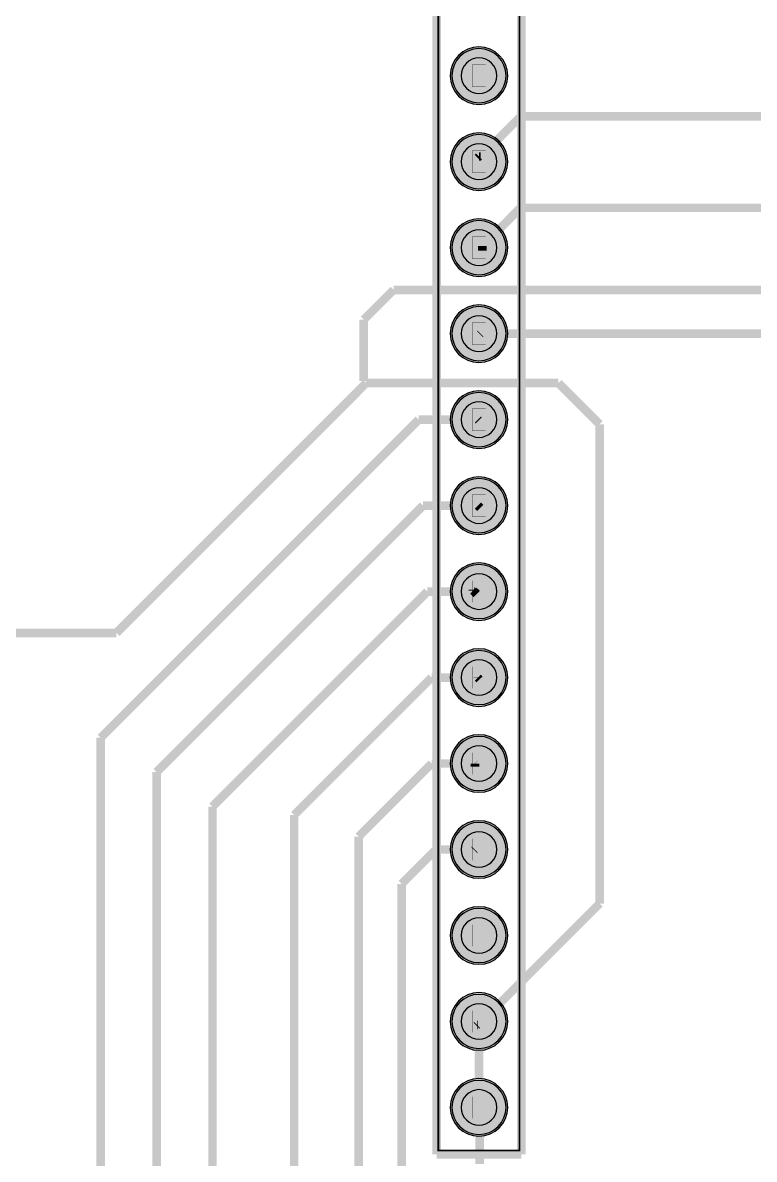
# Model space of a CAD drawing. Header units: millimetres. Extents: x 0 to 100, y -101 to 1.
# Drawn here: x 50.02 to 71.63, y -75.83 to -42.25 of the extents above; entities that cross this region are included whole.
import ezdxf

# ---------------------------------------------------------------- set-up
doc = ezdxf.new("R2010")
doc.units = ezdxf.units.MM
doc.header["$MEASUREMENT"] = 0
for name, color, linetype, true_color in [('Bottom-Layer', 7, 'Continuous', 0x0000ff), ('Bottom-Paste-Mask-Layer', 7, 'Continuous', 0x800000), ('Bottom-Solder-Mask-Layer', 7, 'Continuous', 0xaa00ff), ('Component-Shape-Layer', 7, 'Continuous', 0x00cccc), ('Hole-Layer', 7, 'Continuous', 0x222222), ('Multi-Layer', 7, 'Continuous', 0xc0c0c0), ('Pin-Soldering-Layer', 7, 'Continuous', 0xcc9999), ('Top-Layer', 7, 'Continuous', 0xff0000), ('Top-Paste-Mask-Layer', 7, 'Continuous', 0x808080), ('Top-Silkscreen-Layer', 7, 'Continuous', 0xffcc00), ('Top-Solder-Mask-Layer', 7, 'Continuous', 0x800080)]:
    doc.layers.add(name, color=color, linetype=linetype, true_color=true_color)

msp = doc.modelspace()

# ---------------------------------------------------------------- hatches: boundary and pattern name
at = {"layer": 'Bottom-Layer'}
for points in [[(62.7, -43.815, 1), (64.3, -43.815, 1)], [(62.7, -46.355, 1), (64.3, -46.355, 1)], [(62.7, -48.895, 1), (64.3, -48.895, 1)], [(62.7, -51.435, 1), (64.3, -51.435, 1)], [(62.7, -53.975, 1), (64.3, -53.975, 1)], [(62.7, -56.515, 1), (64.3, -56.515, 1)], [(62.7, -59.055, 1), (64.3, -59.055, 1)], [(62.7, -61.595, 1), (64.3, -61.595, 1)], [(62.7, -64.135, 1), (64.3, -64.135, 1)], [(62.7, -66.675, 1), (64.3, -66.675, 1)], [(62.7, -69.215, 1), (64.3, -69.215, 1)], [(62.7, -71.755, 1), (64.3, -71.755, 1)], [(62.7, -74.295, 1), (64.3, -74.295, 1)]]:
    msp.add_hatch(color=256, dxfattribs=at).paths.add_polyline_path(points)
at = {"layer": 'Bottom-Paste-Mask-Layer'}
for points in [[(62.7, -43.815, 1), (64.3, -43.815, 1)], [(62.7, -46.355, 1), (64.3, -46.355, 1)], [(62.7, -48.895, 1), (64.3, -48.895, 1)], [(62.7, -51.435, 1), (64.3, -51.435, 1)], [(62.7, -53.975, 1), (64.3, -53.975, 1)], [(62.7, -56.515, 1), (64.3, -56.515, 1)], [(62.7, -59.055, 1), (64.3, -59.055, 1)], [(62.7, -61.595, 1), (64.3, -61.595, 1)], [(62.7, -64.135, 1), (64.3, -64.135, 1)], [(62.7, -66.675, 1), (64.3, -66.675, 1)], [(62.7, -69.215, 1), (64.3, -69.215, 1)], [(62.7, -71.755, 1), (64.3, -71.755, 1)], [(62.7, -74.295, 1), (64.3, -74.295, 1)]]:
    msp.add_hatch(color=256, dxfattribs=at).paths.add_polyline_path(points)
at = {"layer": 'Bottom-Solder-Mask-Layer'}
for points in [[(62.649, -43.815, 1), (64.351, -43.815, 1)], [(62.649, -46.355, 1), (64.351, -46.355, 1)], [(62.649, -48.895, 1), (64.351, -48.895, 1)], [(62.649, -51.435, 1), (64.351, -51.435, 1)], [(62.649, -53.975, 1), (64.351, -53.975, 1)], [(62.649, -56.515, 1), (64.351, -56.515, 1)], [(62.649, -59.055, 1), (64.351, -59.055, 1)], [(62.649, -61.595, 1), (64.351, -61.595, 1)], [(62.649, -64.135, 1), (64.351, -64.135, 1)], [(62.649, -66.675, 1), (64.351, -66.675, 1)], [(62.649, -69.215, 1), (64.351, -69.215, 1)], [(62.649, -71.755, 1), (64.351, -71.755, 1)], [(62.649, -74.295, 1), (64.351, -74.295, 1)]]:
    msp.add_hatch(color=256, dxfattribs=at).paths.add_polyline_path(points)
at = {"layer": 'Hole-Layer'}
for points in [[(62.975, -43.815, 1), (64.025, -43.815, 1)], [(62.975, -46.355, 1), (64.025, -46.355, 1)], [(62.975, -48.895, 1), (64.025, -48.895, 1)], [(62.975, -51.435, 1), (64.025, -51.435, 1)], [(62.975, -53.975, 1), (64.025, -53.975, 1)], [(62.975, -56.515, 1), (64.025, -56.515, 1)], [(62.975, -59.055, 1), (64.025, -59.055, 1)], [(62.975, -61.595, 1), (64.025, -61.595, 1)], [(62.975, -64.135, 1), (64.025, -64.135, 1)], [(62.975, -66.675, 1), (64.025, -66.675, 1)], [(62.975, -69.215, 1), (64.025, -69.215, 1)], [(62.975, -71.755, 1), (64.025, -71.755, 1)], [(62.975, -74.295, 1), (64.025, -74.295, 1)]]:
    msp.add_hatch(color=256, dxfattribs=at).paths.add_polyline_path(points)
at = {"layer": 'Multi-Layer'}
for points in [[(62.7, -43.815, 1), (64.3, -43.815, 1)], [(62.7, -43.815, 1), (64.3, -43.815, 1)], [(62.7, -43.815, 1), (64.3, -43.815, 1)], [(62.7, -46.355, 1), (64.3, -46.355, 1)], [(62.7, -46.355, 1), (64.3, -46.355, 1)], [(62.7, -46.355, 1), (64.3, -46.355, 1)], [(62.7, -48.895, 1), (64.3, -48.895, 1)], [(62.7, -48.895, 1), (64.3, -48.895, 1)], [(62.7, -48.895, 1), (64.3, -48.895, 1)], [(62.7, -51.435, 1), (64.3, -51.435, 1)], [(62.7, -51.435, 1), (64.3, -51.435, 1)], [(62.7, -51.435, 1), (64.3, -51.435, 1)], [(62.7, -53.975, 1), (64.3, -53.975, 1)], [(62.7, -53.975, 1), (64.3, -53.975, 1)], [(62.7, -53.975, 1), (64.3, -53.975, 1)], [(62.7, -56.515, 1), (64.3, -56.515, 1)], [(62.7, -56.515, 1), (64.3, -56.515, 1)], [(62.7, -56.515, 1), (64.3, -56.515, 1)], [(62.7, -59.055, 1), (64.3, -59.055, 1)], [(62.7, -59.055, 1), (64.3, -59.055, 1)], [(62.7, -59.055, 1), (64.3, -59.055, 1)], [(62.7, -61.595, 1), (64.3, -61.595, 1)], [(62.7, -61.595, 1), (64.3, -61.595, 1)], [(62.7, -61.595, 1), (64.3, -61.595, 1)], [(62.7, -64.135, 1), (64.3, -64.135, 1)], [(62.7, -64.135, 1), (64.3, -64.135, 1)], [(62.7, -64.135, 1), (64.3, -64.135, 1)], [(62.7, -66.675, 1), (64.3, -66.675, 1)], [(62.7, -66.675, 1), (64.3, -66.675, 1)], [(62.7, -66.675, 1), (64.3, -66.675, 1)], [(62.7, -69.215, 1), (64.3, -69.215, 1)], [(62.7, -69.215, 1), (64.3, -69.215, 1)], [(62.7, -69.215, 1), (64.3, -69.215, 1)], [(62.7, -71.755, 1), (64.3, -71.755, 1)], [(62.7, -71.755, 1), (64.3, -71.755, 1)], [(62.7, -71.755, 1), (64.3, -71.755, 1)], [(62.7, -74.295, 1), (64.3, -74.295, 1)], [(62.7, -74.295, 1), (64.3, -74.295, 1)], [(62.7, -74.295, 1), (64.3, -74.295, 1)]]:
    msp.add_hatch(color=256, dxfattribs=at).paths.add_polyline_path(points)
at = {"layer": 'Pin-Soldering-Layer'}
for points in [[(63.7, -43.495), (63.7, -44.135), (63.3, -44.135), (63.3, -43.495)], [(63.7, -43.495), (63.7, -44.135), (63.3, -44.135), (63.3, -43.495)], [(63.7, -46.035), (63.7, -46.675), (63.3, -46.675), (63.3, -46.035)], [(63.7, -46.035), (63.7, -46.675), (63.3, -46.675), (63.3, -46.035)], [(63.7, -48.575), (63.7, -49.215), (63.3, -49.215), (63.3, -48.575)], [(63.7, -48.575), (63.7, -49.215), (63.3, -49.215), (63.3, -48.575)], [(63.7, -51.115), (63.7, -51.755), (63.3, -51.755), (63.3, -51.115)], [(63.7, -51.115), (63.7, -51.755), (63.3, -51.755), (63.3, -51.115)], [(63.7, -53.655), (63.7, -54.295), (63.3, -54.295), (63.3, -53.655)], [(63.7, -53.655), (63.7, -54.295), (63.3, -54.295), (63.3, -53.655)], [(63.7, -56.195), (63.7, -56.835), (63.3, -56.835), (63.3, -56.195)], [(63.7, -56.195), (63.7, -56.835), (63.3, -56.835), (63.3, -56.195)], [(63.7, -58.735), (63.7, -59.375), (63.3, -59.375), (63.3, -58.735)], [(63.7, -58.735), (63.7, -59.375), (63.3, -59.375), (63.3, -58.735)], [(63.7, -61.275), (63.7, -61.915), (63.3, -61.915), (63.3, -61.275)], [(63.7, -61.275), (63.7, -61.915), (63.3, -61.915), (63.3, -61.275)], [(63.7, -63.815), (63.7, -64.455), (63.3, -64.455), (63.3, -63.815)], [(63.7, -63.815), (63.7, -64.455), (63.3, -64.455), (63.3, -63.815)], [(63.7, -66.355), (63.7, -66.995), (63.3, -66.995), (63.3, -66.355)], [(63.7, -66.355), (63.7, -66.995), (63.3, -66.995), (63.3, -66.355)], [(63.7, -68.895), (63.7, -69.535), (63.3, -69.535), (63.3, -68.895)], [(63.7, -68.895), (63.7, -69.535), (63.3, -69.535), (63.3, -68.895)], [(63.7, -71.435), (63.7, -72.075), (63.3, -72.075), (63.3, -71.435)], [(63.7, -71.435), (63.7, -72.075), (63.3, -72.075), (63.3, -71.435)], [(63.7, -73.975), (63.7, -74.615), (63.3, -74.615), (63.3, -73.975)], [(63.7, -73.975), (63.7, -74.615), (63.3, -74.615), (63.3, -73.975)]]:
    msp.add_hatch(color=256, dxfattribs=at).paths.add_polyline_path(points)
at = {"layer": 'Top-Layer'}
for points in [[(62.7, -43.815, 1), (64.3, -43.815, 1)], [(62.7, -46.355, 1), (64.3, -46.355, 1)], [(62.7, -48.895, 1), (64.3, -48.895, 1)], [(62.7, -51.435, 1), (64.3, -51.435, 1)], [(62.7, -53.975, 1), (64.3, -53.975, 1)], [(62.7, -56.515, 1), (64.3, -56.515, 1)], [(62.7, -59.055, 1), (64.3, -59.055, 1)], [(62.7, -61.595, 1), (64.3, -61.595, 1)], [(62.7, -64.135, 1), (64.3, -64.135, 1)], [(62.7, -66.675, 1), (64.3, -66.675, 1)], [(62.7, -69.215, 1), (64.3, -69.215, 1)], [(62.7, -71.755, 1), (64.3, -71.755, 1)], [(62.7, -74.295, 1), (64.3, -74.295, 1)]]:
    msp.add_hatch(color=256, dxfattribs=at).paths.add_polyline_path(points)
at = {"layer": 'Top-Paste-Mask-Layer'}
for points in [[(62.7, -43.815, 1), (64.3, -43.815, 1)], [(62.7, -46.355, 1), (64.3, -46.355, 1)], [(62.7, -48.895, 1), (64.3, -48.895, 1)], [(62.7, -51.435, 1), (64.3, -51.435, 1)], [(62.7, -53.975, 1), (64.3, -53.975, 1)], [(62.7, -56.515, 1), (64.3, -56.515, 1)], [(62.7, -59.055, 1), (64.3, -59.055, 1)], [(62.7, -61.595, 1), (64.3, -61.595, 1)], [(62.7, -64.135, 1), (64.3, -64.135, 1)], [(62.7, -66.675, 1), (64.3, -66.675, 1)], [(62.7, -69.215, 1), (64.3, -69.215, 1)], [(62.7, -71.755, 1), (64.3, -71.755, 1)], [(62.7, -74.295, 1), (64.3, -74.295, 1)]]:
    msp.add_hatch(color=256, dxfattribs=at).paths.add_polyline_path(points)
at = {"layer": 'Top-Solder-Mask-Layer'}
for points in [[(62.649, -43.815, 1), (64.351, -43.815, 1)], [(62.649, -46.355, 1), (64.351, -46.355, 1)], [(62.649, -48.895, 1), (64.351, -48.895, 1)], [(62.649, -51.435, 1), (64.351, -51.435, 1)], [(62.649, -53.975, 1), (64.351, -53.975, 1)], [(62.649, -56.515, 1), (64.351, -56.515, 1)], [(62.649, -59.055, 1), (64.351, -59.055, 1)], [(62.649, -61.595, 1), (64.351, -61.595, 1)], [(62.649, -64.135, 1), (64.351, -64.135, 1)], [(62.649, -66.675, 1), (64.351, -66.675, 1)], [(62.649, -69.215, 1), (64.351, -69.215, 1)], [(62.649, -71.755, 1), (64.351, -71.755, 1)], [(62.649, -74.295, 1), (64.351, -74.295, 1)]]:
    msp.add_hatch(color=256, dxfattribs=at).paths.add_polyline_path(points)

# ---------------------------------------------------------------- linework, layer by layer
at = {"layer": 'Bottom-Layer'}
for points in [[(62.7, -43.815, 1), (64.3, -43.815), (64.3, -43.815, 1), (62.7, -43.815)], [(62.7, -46.355, 1), (64.3, -46.355), (64.3, -46.355, 1), (62.7, -46.355)], [(62.7, -48.895, 1), (64.3, -48.895), (64.3, -48.895, 1), (62.7, -48.895)], [(62.7, -51.435, 1), (64.3, -51.435), (64.3, -51.435, 1), (62.7, -51.435)], [(62.7, -53.975, 1), (64.3, -53.975), (64.3, -53.975, 1), (62.7, -53.975)], [(62.7, -56.515, 1), (64.3, -56.515), (64.3, -56.515, 1), (62.7, -56.515)], [(62.7, -59.055, 1), (64.3, -59.055), (64.3, -59.055, 1), (62.7, -59.055)], [(62.7, -61.595, 1), (64.3, -61.595), (64.3, -61.595, 1), (62.7, -61.595)], [(62.7, -64.135, 1), (64.3, -64.135), (64.3, -64.135, 1), (62.7, -64.135)], [(62.7, -66.675, 1), (64.3, -66.675), (64.3, -66.675, 1), (62.7, -66.675)], [(62.7, -69.215, 1), (64.3, -69.215), (64.3, -69.215, 1), (62.7, -69.215)], [(62.7, -71.755, 1), (64.3, -71.755), (64.3, -71.755, 1), (62.7, -71.755)], [(62.7, -74.295, 1), (64.3, -74.295), (64.3, -74.295, 1), (62.7, -74.295)]]:
    msp.add_lwpolyline(points, format="xyb", dxfattribs=at)
at = {"layer": 'Bottom-Paste-Mask-Layer'}
for points in [[(62.7, -43.815, 1), (64.3, -43.815), (64.3, -43.815, 1), (62.7, -43.815)], [(62.7, -46.355, 1), (64.3, -46.355), (64.3, -46.355, 1), (62.7, -46.355)], [(62.7, -48.895, 1), (64.3, -48.895), (64.3, -48.895, 1), (62.7, -48.895)], [(62.7, -51.435, 1), (64.3, -51.435), (64.3, -51.435, 1), (62.7, -51.435)], [(62.7, -53.975, 1), (64.3, -53.975), (64.3, -53.975, 1), (62.7, -53.975)], [(62.7, -56.515, 1), (64.3, -56.515), (64.3, -56.515, 1), (62.7, -56.515)], [(62.7, -59.055, 1), (64.3, -59.055), (64.3, -59.055, 1), (62.7, -59.055)], [(62.7, -61.595, 1), (64.3, -61.595), (64.3, -61.595, 1), (62.7, -61.595)], [(62.7, -64.135, 1), (64.3, -64.135), (64.3, -64.135, 1), (62.7, -64.135)], [(62.7, -66.675, 1), (64.3, -66.675), (64.3, -66.675, 1), (62.7, -66.675)], [(62.7, -69.215, 1), (64.3, -69.215), (64.3, -69.215, 1), (62.7, -69.215)], [(62.7, -71.755, 1), (64.3, -71.755), (64.3, -71.755, 1), (62.7, -71.755)], [(62.7, -74.295, 1), (64.3, -74.295), (64.3, -74.295, 1), (62.7, -74.295)]]:
    msp.add_lwpolyline(points, format="xyb", dxfattribs=at)
at = {"layer": 'Bottom-Solder-Mask-Layer'}
for points in [[(62.649, -43.815, 1), (64.351, -43.815, 1)], [(62.649, -46.355, 1), (64.351, -46.355, 1)], [(62.649, -48.895, 1), (64.351, -48.895, 1)], [(62.649, -51.435, 1), (64.351, -51.435, 1)], [(62.649, -53.975, 1), (64.351, -53.975, 1)], [(62.649, -56.515, 1), (64.351, -56.515, 1)], [(62.649, -59.055, 1), (64.351, -59.055, 1)], [(62.649, -61.595, 1), (64.351, -61.595, 1)], [(62.649, -64.135, 1), (64.351, -64.135, 1)], [(62.649, -66.675, 1), (64.351, -66.675, 1)], [(62.649, -69.215, 1), (64.351, -69.215, 1)], [(62.649, -71.755, 1), (64.351, -71.755, 1)], [(62.649, -74.295, 1), (64.351, -74.295, 1)]]:
    msp.add_lwpolyline(points, format="xyb", close=True, dxfattribs=at)
at = {"layer": 'Component-Shape-Layer', "const_width": 0.0508}
msp.add_lwpolyline([(62.3, -19.685), (64.7, -19.685), (64.7, -75.565), (62.3, -75.565)], close=True, dxfattribs=at)
msp.add_lwpolyline([(62.3, -19.685), (64.7, -19.685), (64.7, -75.565), (62.3, -75.565)], close=True, dxfattribs=at)
at = {"layer": 'Hole-Layer'}
for points in [[(62.975, -43.815, 1), (64.025, -43.815, 1)], [(62.975, -46.355, 1), (64.025, -46.355, 1)], [(62.975, -48.895, 1), (64.025, -48.895, 1)], [(62.975, -51.435, 1), (64.025, -51.435, 1)], [(62.975, -53.975, 1), (64.025, -53.975, 1)], [(62.975, -56.515, 1), (64.025, -56.515, 1)], [(62.975, -59.055, 1), (64.025, -59.055, 1)], [(62.975, -61.595, 1), (64.025, -61.595, 1)], [(62.975, -64.135, 1), (64.025, -64.135, 1)], [(62.975, -66.675, 1), (64.025, -66.675, 1)], [(62.975, -69.215, 1), (64.025, -69.215, 1)], [(62.975, -71.755, 1), (64.025, -71.755, 1)], [(62.975, -74.295, 1), (64.025, -74.295, 1)]]:
    msp.add_lwpolyline(points, format="xyb", close=True, dxfattribs=at)
at = {"layer": 'Multi-Layer'}
for points in [[(62.7, -43.815, 1), (64.3, -43.815), (64.3, -43.815, 1), (62.7, -43.815)], [(62.7, -43.815, 1), (64.3, -43.815), (64.3, -43.815, 1), (62.7, -43.815)], [(62.7, -43.815, 1), (64.3, -43.815), (64.3, -43.815, 1), (62.7, -43.815)], [(62.7, -46.355, 1), (64.3, -46.355), (64.3, -46.355, 1), (62.7, -46.355)], [(62.7, -46.355, 1), (64.3, -46.355), (64.3, -46.355, 1), (62.7, -46.355)], [(62.7, -46.355, 1), (64.3, -46.355), (64.3, -46.355, 1), (62.7, -46.355)], [(62.7, -48.895, 1), (64.3, -48.895), (64.3, -48.895, 1), (62.7, -48.895)], [(62.7, -48.895, 1), (64.3, -48.895), (64.3, -48.895, 1), (62.7, -48.895)], [(62.7, -48.895, 1), (64.3, -48.895), (64.3, -48.895, 1), (62.7, -48.895)], [(62.7, -51.435, 1), (64.3, -51.435), (64.3, -51.435, 1), (62.7, -51.435)], [(62.7, -51.435, 1), (64.3, -51.435), (64.3, -51.435, 1), (62.7, -51.435)], [(62.7, -51.435, 1), (64.3, -51.435), (64.3, -51.435, 1), (62.7, -51.435)], [(62.7, -53.975, 1), (64.3, -53.975), (64.3, -53.975, 1), (62.7, -53.975)], [(62.7, -53.975, 1), (64.3, -53.975), (64.3, -53.975, 1), (62.7, -53.975)], [(62.7, -53.975, 1), (64.3, -53.975), (64.3, -53.975, 1), (62.7, -53.975)], [(62.7, -56.515, 1), (64.3, -56.515), (64.3, -56.515, 1), (62.7, -56.515)], [(62.7, -56.515, 1), (64.3, -56.515), (64.3, -56.515, 1), (62.7, -56.515)], [(62.7, -56.515, 1), (64.3, -56.515), (64.3, -56.515, 1), (62.7, -56.515)], [(62.7, -59.055, 1), (64.3, -59.055), (64.3, -59.055, 1), (62.7, -59.055)], [(62.7, -59.055, 1), (64.3, -59.055), (64.3, -59.055, 1), (62.7, -59.055)], [(62.7, -59.055, 1), (64.3, -59.055), (64.3, -59.055, 1), (62.7, -59.055)], [(62.7, -61.595, 1), (64.3, -61.595), (64.3, -61.595, 1), (62.7, -61.595)], [(62.7, -61.595, 1), (64.3, -61.595), (64.3, -61.595, 1), (62.7, -61.595)], [(62.7, -61.595, 1), (64.3, -61.595), (64.3, -61.595, 1), (62.7, -61.595)], [(62.7, -64.135, 1), (64.3, -64.135), (64.3, -64.135, 1), (62.7, -64.135)], [(62.7, -64.135, 1), (64.3, -64.135), (64.3, -64.135, 1), (62.7, -64.135)], [(62.7, -64.135, 1), (64.3, -64.135), (64.3, -64.135, 1), (62.7, -64.135)], [(62.7, -66.675, 1), (64.3, -66.675), (64.3, -66.675, 1), (62.7, -66.675)], [(62.7, -66.675, 1), (64.3, -66.675), (64.3, -66.675, 1), (62.7, -66.675)], [(62.7, -66.675, 1), (64.3, -66.675), (64.3, -66.675, 1), (62.7, -66.675)], [(62.7, -69.215, 1), (64.3, -69.215), (64.3, -69.215, 1), (62.7, -69.215)], [(62.7, -69.215, 1), (64.3, -69.215), (64.3, -69.215, 1), (62.7, -69.215)], [(62.7, -69.215, 1), (64.3, -69.215), (64.3, -69.215, 1), (62.7, -69.215)], [(62.7, -71.755, 1), (64.3, -71.755), (64.3, -71.755, 1), (62.7, -71.755)], [(62.7, -71.755, 1), (64.3, -71.755), (64.3, -71.755, 1), (62.7, -71.755)], [(62.7, -71.755, 1), (64.3, -71.755), (64.3, -71.755, 1), (62.7, -71.755)], [(62.7, -74.295, 1), (64.3, -74.295), (64.3, -74.295, 1), (62.7, -74.295)], [(62.7, -74.295, 1), (64.3, -74.295), (64.3, -74.295, 1), (62.7, -74.295)], [(62.7, -74.295, 1), (64.3, -74.295), (64.3, -74.295, 1), (62.7, -74.295)]]:
    msp.add_lwpolyline(points, format="xyb", dxfattribs=at)
at = {"layer": 'Pin-Soldering-Layer', "const_width": 0.00508}
for points in [[(63.7, -43.495), (63.7, -44.135), (63.3, -44.135), (63.3, -43.495)], [(63.7, -43.495), (63.7, -44.135), (63.3, -44.135), (63.3, -43.495)], [(63.7, -46.035), (63.7, -46.675), (63.3, -46.675), (63.3, -46.035)], [(63.7, -46.035), (63.7, -46.675), (63.3, -46.675), (63.3, -46.035)], [(63.7, -48.575), (63.7, -49.215), (63.3, -49.215), (63.3, -48.575)], [(63.7, -48.575), (63.7, -49.215), (63.3, -49.215), (63.3, -48.575)], [(63.7, -51.115), (63.7, -51.755), (63.3, -51.755), (63.3, -51.115)], [(63.7, -51.115), (63.7, -51.755), (63.3, -51.755), (63.3, -51.115)], [(63.7, -53.655), (63.7, -54.295), (63.3, -54.295), (63.3, -53.655)], [(63.7, -53.655), (63.7, -54.295), (63.3, -54.295), (63.3, -53.655)], [(63.7, -56.195), (63.7, -56.835), (63.3, -56.835), (63.3, -56.195)], [(63.7, -56.195), (63.7, -56.835), (63.3, -56.835), (63.3, -56.195)], [(63.7, -58.735), (63.7, -59.375), (63.3, -59.375), (63.3, -58.735)], [(63.7, -58.735), (63.7, -59.375), (63.3, -59.375), (63.3, -58.735)], [(63.7, -61.275), (63.7, -61.915), (63.3, -61.915), (63.3, -61.275)], [(63.7, -61.275), (63.7, -61.915), (63.3, -61.915), (63.3, -61.275)], [(63.7, -63.815), (63.7, -64.455), (63.3, -64.455), (63.3, -63.815)], [(63.7, -63.815), (63.7, -64.455), (63.3, -64.455), (63.3, -63.815)], [(63.7, -66.355), (63.7, -66.995), (63.3, -66.995), (63.3, -66.355)], [(63.7, -66.355), (63.7, -66.995), (63.3, -66.995), (63.3, -66.355)], [(63.7, -68.895), (63.7, -69.535), (63.3, -69.535), (63.3, -68.895)], [(63.7, -68.895), (63.7, -69.535), (63.3, -69.535), (63.3, -68.895)], [(63.7, -71.435), (63.7, -72.075), (63.3, -72.075), (63.3, -71.435)], [(63.7, -71.435), (63.7, -72.075), (63.3, -72.075), (63.3, -71.435)], [(63.7, -73.975), (63.7, -74.615), (63.3, -74.615), (63.3, -73.975)], [(63.7, -73.975), (63.7, -74.615), (63.3, -74.615), (63.3, -73.975)]]:
    msp.add_lwpolyline(points, close=True, dxfattribs=at)
at = {"layer": 'Top-Layer'}
for points in [[(62.7, -43.815, 1), (64.3, -43.815), (64.3, -43.815, 1), (62.7, -43.815)], [(62.7, -46.355, 1), (64.3, -46.355), (64.3, -46.355, 1), (62.7, -46.355)], [(62.7, -48.895, 1), (64.3, -48.895), (64.3, -48.895, 1), (62.7, -48.895)], [(62.7, -51.435, 1), (64.3, -51.435), (64.3, -51.435, 1), (62.7, -51.435)], [(62.7, -53.975, 1), (64.3, -53.975), (64.3, -53.975, 1), (62.7, -53.975)], [(62.7, -56.515, 1), (64.3, -56.515), (64.3, -56.515, 1), (62.7, -56.515)], [(62.7, -59.055, 1), (64.3, -59.055), (64.3, -59.055, 1), (62.7, -59.055)], [(62.7, -61.595, 1), (64.3, -61.595), (64.3, -61.595, 1), (62.7, -61.595)], [(62.7, -64.135, 1), (64.3, -64.135), (64.3, -64.135, 1), (62.7, -64.135)], [(62.7, -66.675, 1), (64.3, -66.675), (64.3, -66.675, 1), (62.7, -66.675)], [(62.7, -69.215, 1), (64.3, -69.215), (64.3, -69.215, 1), (62.7, -69.215)], [(62.7, -71.755, 1), (64.3, -71.755), (64.3, -71.755, 1), (62.7, -71.755)], [(62.7, -74.295, 1), (64.3, -74.295), (64.3, -74.295, 1), (62.7, -74.295)]]:
    msp.add_lwpolyline(points, format="xyb", dxfattribs=at)
at = {"layer": 'Top-Layer', "const_width": 0.254}
for points in [[(63.549, -46.201), (64.732, -45.018)], [(64.732, -45.018), (97.659, -45.018)], [(63.465, -46.24), (63.504, -46.201)], [(63.504, -46.201), (63.549, -46.201)], [(64.729, -47.719), (63.598, -48.85)], [(85.723, -47.719), (64.729, -47.719)], [(63.598, -48.85), (63.598, -48.98)], [(60.096, -51.025), (60.978, -50.143)], [(60.978, -50.143), (85.17, -50.143)], [(60.096, -52.835), (60.096, -51.025)], [(63.545, -51.435), (63.528, -51.452)], [(78.857, -51.435), (63.545, -51.435)], [(52.786, -60.277), (60.167, -52.896)], [(60.167, -52.896), (65.847, -52.896)], [(65.847, -52.896), (67.064, -54.113)], [(52.324, -63.373), (61.722, -53.975)], [(63.47, -53.975), (61.722, -53.975)], [(63.47, -53.975), (63.494, -53.999)], [(67.064, -68.271), (67.064, -54.113)], [(53.975, -64.389), (61.849, -56.515)], [(63.469, -56.515), (61.849, -56.515)], [(63.469, -56.515), (63.537, -56.583)], [(55.626, -65.405), (61.976, -59.055)], [(61.976, -59.055), (63.355, -59.055)], [(63.326, -58.994), (63.326, -59.027)], [(63.326, -59.027), (63.355, -59.055)], [(63.355, -59.055), (63.433, -59.134)], [(63.355, -59.055), (63.373, -59.055)], [(63.373, -59.055), (63.433, -59.115)], [(28.438, -60.277), (52.786, -60.277)], [(58.039, -65.659), (62.103, -61.595)], [(63.465, -61.595), (62.103, -61.595)], [(63.469, -61.584), (63.469, -61.599)], [(63.469, -61.599), (63.516, -61.646)], [(52.324, -76.835), (52.324, -63.373)], [(59.944, -66.294), (62.103, -64.135)], [(62.103, -64.135), (63.373, -64.135)], [(63.373, -64.135), (63.38, -64.142)], [(63.38, -64.142), (63.38, -64.227)], [(53.975, -76.835), (53.975, -64.389)], [(55.626, -76.581), (55.626, -65.405)], [(58.039, -76.581), (58.039, -65.659)], [(59.944, -76.581), (59.944, -66.294)], [(61.214, -67.691), (62.23, -66.675)], [(63.373, -66.675), (62.23, -66.675)], [(63.373, -66.675), (63.356, -66.692)], [(61.214, -76.454), (61.214, -67.691)], [(63.475, -71.86), (67.064, -68.271)], [(63.428, -71.881), (63.449, -71.86)], [(63.449, -71.86), (63.475, -71.86)], [(63.501, -71.846), (63.501, -74.354)], [(63.522, -75.968), (63.522, -74.296)]]:
    msp.add_lwpolyline(points, dxfattribs=at)
at = {"layer": 'Top-Paste-Mask-Layer'}
for points in [[(62.7, -43.815, 1), (64.3, -43.815), (64.3, -43.815, 1), (62.7, -43.815)], [(62.7, -46.355, 1), (64.3, -46.355), (64.3, -46.355, 1), (62.7, -46.355)], [(62.7, -48.895, 1), (64.3, -48.895), (64.3, -48.895, 1), (62.7, -48.895)], [(62.7, -51.435, 1), (64.3, -51.435), (64.3, -51.435, 1), (62.7, -51.435)], [(62.7, -53.975, 1), (64.3, -53.975), (64.3, -53.975, 1), (62.7, -53.975)], [(62.7, -56.515, 1), (64.3, -56.515), (64.3, -56.515, 1), (62.7, -56.515)], [(62.7, -59.055, 1), (64.3, -59.055), (64.3, -59.055, 1), (62.7, -59.055)], [(62.7, -61.595, 1), (64.3, -61.595), (64.3, -61.595, 1), (62.7, -61.595)], [(62.7, -64.135, 1), (64.3, -64.135), (64.3, -64.135, 1), (62.7, -64.135)], [(62.7, -66.675, 1), (64.3, -66.675), (64.3, -66.675, 1), (62.7, -66.675)], [(62.7, -69.215, 1), (64.3, -69.215), (64.3, -69.215, 1), (62.7, -69.215)], [(62.7, -71.755, 1), (64.3, -71.755), (64.3, -71.755, 1), (62.7, -71.755)], [(62.7, -74.295, 1), (64.3, -74.295), (64.3, -74.295, 1), (62.7, -74.295)]]:
    msp.add_lwpolyline(points, format="xyb", dxfattribs=at)
at = {"layer": 'Top-Silkscreen-Layer', "const_width": 0.254}
for points in [[(62.25, -19.565), (62.25, -75.685)], [(62.25, -19.565), (62.25, -75.685)], [(64.75, -19.565), (64.75, -75.685)], [(64.75, -19.565), (64.75, -75.685)], [(62.25, -75.685), (64.75, -75.685)], [(62.25, -75.685), (64.75, -75.685)]]:
    msp.add_lwpolyline(points, dxfattribs=at)
at = {"layer": 'Top-Solder-Mask-Layer'}
for points in [[(62.649, -43.815, 1), (64.351, -43.815, 1)], [(62.649, -46.355, 1), (64.351, -46.355, 1)], [(62.649, -48.895, 1), (64.351, -48.895, 1)], [(62.649, -51.435, 1), (64.351, -51.435, 1)], [(62.649, -53.975, 1), (64.351, -53.975, 1)], [(62.649, -56.515, 1), (64.351, -56.515, 1)], [(62.649, -59.055, 1), (64.351, -59.055, 1)], [(62.649, -61.595, 1), (64.351, -61.595, 1)], [(62.649, -64.135, 1), (64.351, -64.135, 1)], [(62.649, -66.675, 1), (64.351, -66.675, 1)], [(62.649, -69.215, 1), (64.351, -69.215, 1)], [(62.649, -71.755, 1), (64.351, -71.755, 1)], [(62.649, -74.295, 1), (64.351, -74.295, 1)]]:
    msp.add_lwpolyline(points, format="xyb", close=True, dxfattribs=at)

doc.saveas('drawing.dxf')
